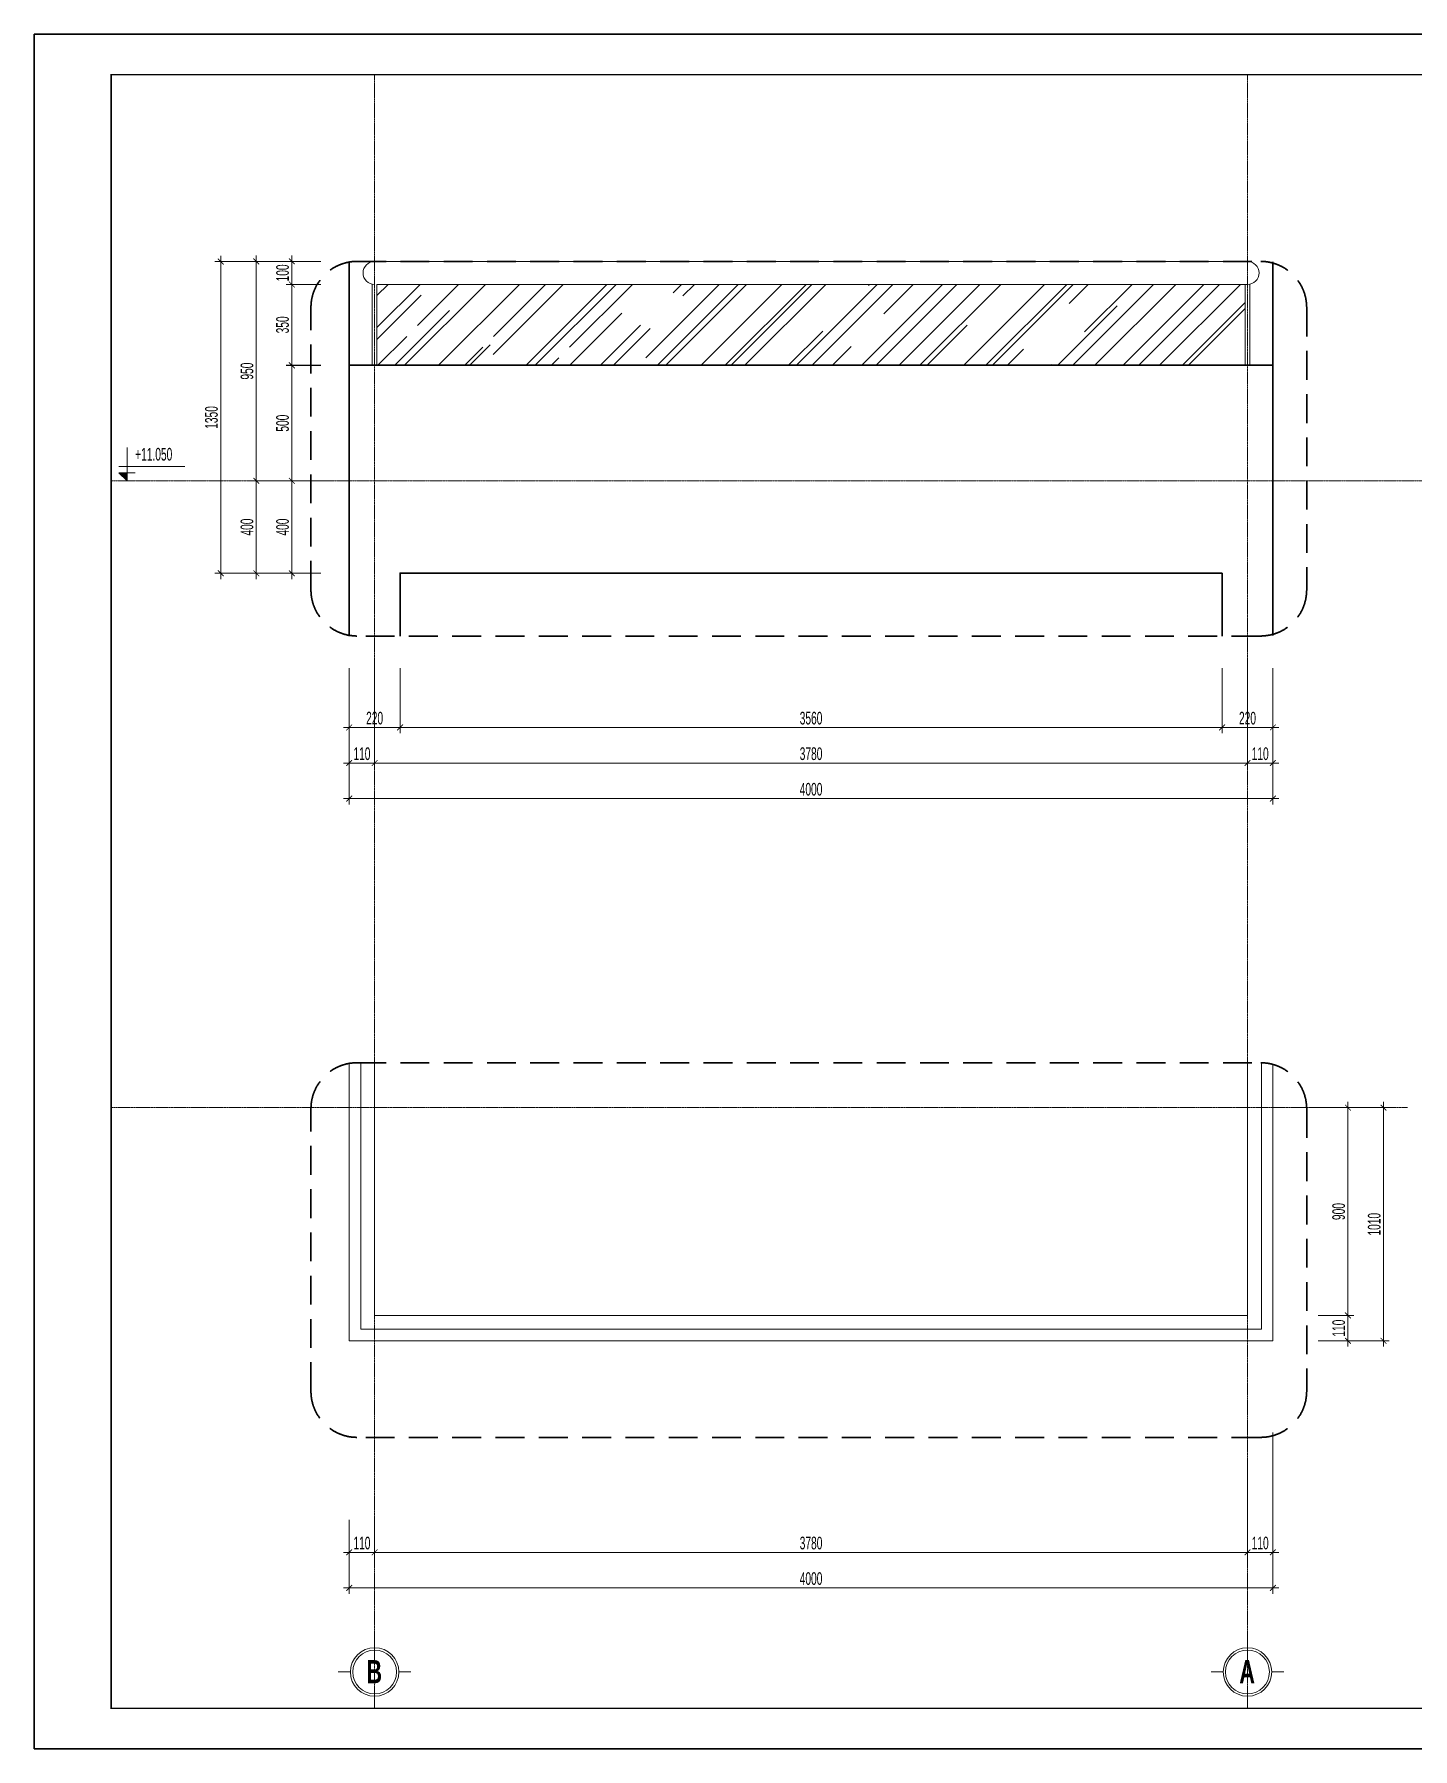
# Model space of a CAD drawing. Header units: millimetres. Extents: x 1336014 to 2939047, y -333549 to -60566.
# Drawn here: x 1371166 to 1377135, y -178396 to -170971 of the extents above; entities that cross this region are included whole.
import ezdxf
from ezdxf.enums import TextEntityAlignment as Align

# ---------------------------------------------------------------- set-up
doc = ezdxf.new("R2010")
doc.units = ezdxf.units.MM
doc.header["$MEASUREMENT"] = 0
doc.linetypes.add('$1$HIDDEN', pattern=[0.375, 0.25, -0.125])
doc.linetypes.add('CENTER2', pattern=[1.125, 0.75, -0.125, 0.125, -0.125])
for name, color, linetype, lineweight in [('01.Cut', 255, 'Continuous', 35), ('02.Thay', 145, 'Continuous', 15), ('05.Text', 253, 'Continuous', 18), ('08.Dim', 156, 'Continuous', 15), ('10.truc', 250, 'CENTER2', 20), ('11.Khung bo', 32, 'Continuous', 50), ('12.Khung', 36, 'Continuous', 25), ('CA.thay 145', 145, 'Continuous', 18), ('DIM', 252, 'Continuous', 20)]:
    doc.layers.add(name, color=color, linetype=linetype, lineweight=lineweight)
doc.layers.add('text', color=7, linetype='Continuous')
doc.layers.add('Tpl_Bound', color=1, linetype='Continuous', plot=False)
doc.styles.add('AVANTHB', font='')
doc.styles.add('TT5_Text Dim', font='hoatbif.shx', dxfattribs={"width": 0.6})
doc.styles.get('AVANTHB').set_extended_font_data('.VnAvantH', bold=True)
doc.dimstyles.new('TT5_Dim 1-25', dxfattribs={"dimscale": 25, "dimtxt": 2.2, "dimasz": 1, "dimexe": 1, "dimexo": 0, "dimgap": 0.5, "dimtad": 1, "dimdec": 0, "dimzin": 0, "dimdsep": 46, "dimtxsty": 'TT5_Text Dim', "dimblk": 'ARCHTICK', "dimcen": 0, "dimdle": 1, "dimclrd": 256, "dimclre": 256, "dimclrt": 1, "dimadec": 0, "dimazin": 0, "dimtfac": 0.015, "dimtdec": 0, "dimtix": 1, "dimtmove": 2, "dimatfit": 3, "dimldrblk": 'DOT', "dimfxl": 1, "dimtolj": 1, "dimtzin": 0, "dimlwd": -1, "dimlwe": -1, "dimarcsym": 1})

# ---------------------------------------------------------------- blocks, each defined once
blk = doc.blocks.new('100')
at = {"layer": '11.Khung bo', "const_width": 26.7}
blk.add_lwpolyline([(1860913, -945240), (1860913, -916940), (1896063, -916940), (1896063, -945240)], close=True, dxfattribs=at)
blk.add_lwpolyline([(1860913, -945240), (1860913, -916940), (1896063, -916940), (1896063, -945240)], close=True, dxfattribs=at)
blk.add_lwpolyline([(1860913, -945240), (1860913, -916940), (1896063, -916940), (1896063, -945240)], close=True, dxfattribs=at)
at = {"layer": '12.Khung'}
blk.add_lwpolyline([(1901579, -945940), (1901579, -916240), (1859580, -916240), (1859580, -945940)], close=True, dxfattribs=at)
blk.add_lwpolyline([(1901579, -945940), (1901579, -916240), (1859580, -916240), (1859580, -945940)], close=True, dxfattribs=at)
blk.add_lwpolyline([(1901579, -945940), (1901579, -916240), (1859580, -916240), (1859580, -945940)], close=True, dxfattribs=at)
blk = doc.blocks.new('_ARCHTICK')
at = {"const_width": 0.15}
blk.add_lwpolyline([(-0.5, -0.5), (0.5, 0.5)], dxfattribs=at)
blk = doc.blocks.new('*D176')
at = {"layer": '08.Dim', "transparency": 16777216}
for p, q in [((1372529.8, -177404), (1372529.8, -177570.5)), ((1372639.8, -177404), (1372639.8, -177570.5)), ((1372504.8, -177545.5), (1372664.8, -177545.5))]:
    blk.add_line(p, q, dxfattribs=at)
at = {"layer": 'Defpoints', "color": 0, "transparency": 16777216}
for p in [(1372529.8, -177404), (1372639.8, -177404), (1372639.8, -177545.5)]:
    blk.add_point(p, dxfattribs=at)
at = {"layer": '08.Dim', "transparency": 16777216, "xscale": 25, "yscale": 25, "zscale": 25, "rotation": 180}
blk.add_blockref('_ARCHTICK', (1372529.8, -177545.5), dxfattribs=at)
at = {"layer": '08.Dim', "transparency": 16777216, "xscale": 25, "yscale": 25, "zscale": 25}
blk.add_blockref('_ARCHTICK', (1372639.8, -177545.5), dxfattribs=at)
at = {"layer": '08.Dim', "color": 1, "transparency": 16777216, "insert": (1372584.8, -177505.5), "char_height": 55, "attachment_point": 5, "style": 'TT5_Text Dim'}
blk.add_mtext('\\A1;110', dxfattribs=at)
blk = doc.blocks.new('_DOT')
blk.add_line((-0.5, 0), (-1, 0))
at = {"const_width": 0.5}
blk.add_lwpolyline([(-0.25, 0, 1), (0.25, 0, 1)], format="xyb", close=True, dxfattribs=at)
blk = doc.blocks.new('*D177')
at = {"layer": '08.Dim', "transparency": 16777216}
for p, q in [((1372639.8, -177404), (1372639.8, -177570.5)), ((1376419.8, -177404), (1376419.8, -177570.5)), ((1372614.8, -177545.5), (1376444.8, -177545.5))]:
    blk.add_line(p, q, dxfattribs=at)
at = {"layer": 'Defpoints', "color": 0, "transparency": 16777216}
for p in [(1372639.8, -177404), (1376419.8, -177404), (1376419.8, -177545.5)]:
    blk.add_point(p, dxfattribs=at)
at = {"layer": '08.Dim', "transparency": 16777216, "xscale": 25, "yscale": 25, "zscale": 25, "rotation": 180}
blk.add_blockref('_ARCHTICK', (1372639.8, -177545.5), dxfattribs=at)
at = {"layer": '08.Dim', "transparency": 16777216, "xscale": 25, "yscale": 25, "zscale": 25}
blk.add_blockref('_ARCHTICK', (1376419.8, -177545.5), dxfattribs=at)
at = {"layer": '08.Dim', "color": 1, "transparency": 16777216, "insert": (1374529.8, -177505.5), "char_height": 55, "attachment_point": 5, "style": 'TT5_Text Dim'}
blk.add_mtext('\\A1;3780', dxfattribs=at)
blk = doc.blocks.new('*D178')
at = {"layer": '08.Dim', "transparency": 16777216}
for p, q in [((1376529.8, -177026.5), (1376529.8, -177570.5)), ((1376419.8, -177193.5), (1376419.8, -177570.5)), ((1376394.8, -177545.5), (1376554.8, -177545.5))]:
    blk.add_line(p, q, dxfattribs=at)
at = {"layer": 'Defpoints', "color": 0, "transparency": 16777216}
for p in [(1376529.8, -177026.5), (1376419.8, -177193.5), (1376529.8, -177545.5)]:
    blk.add_point(p, dxfattribs=at)
at = {"layer": '08.Dim', "transparency": 16777216, "xscale": 25, "yscale": 25, "zscale": 25, "rotation": 180}
blk.add_blockref('_ARCHTICK', (1376419.8, -177545.5), dxfattribs=at)
at = {"layer": '08.Dim', "transparency": 16777216, "xscale": 25, "yscale": 25, "zscale": 25}
blk.add_blockref('_ARCHTICK', (1376529.8, -177545.5), dxfattribs=at)
at = {"layer": '08.Dim', "color": 1, "transparency": 16777216, "insert": (1376474.8, -177505.5), "char_height": 55, "attachment_point": 5, "style": 'TT5_Text Dim'}
blk.add_mtext('\\A1;110', dxfattribs=at)
blk = doc.blocks.new('*D179')
at = {"layer": '08.Dim', "transparency": 16777216}
for p, q in [((1372529.8, -177404), (1372529.8, -177724.5)), ((1376529.8, -177404), (1376529.8, -177724.5)), ((1372504.8, -177699.5), (1376554.8, -177699.5))]:
    blk.add_line(p, q, dxfattribs=at)
at = {"layer": 'Defpoints', "color": 0, "transparency": 16777216}
for p in [(1372529.8, -177404), (1376529.8, -177404), (1376529.8, -177699.5)]:
    blk.add_point(p, dxfattribs=at)
at = {"layer": '08.Dim', "transparency": 16777216, "xscale": 25, "yscale": 25, "zscale": 25, "rotation": 180}
blk.add_blockref('_ARCHTICK', (1372529.8, -177699.5), dxfattribs=at)
at = {"layer": '08.Dim', "transparency": 16777216, "xscale": 25, "yscale": 25, "zscale": 25}
blk.add_blockref('_ARCHTICK', (1376529.8, -177699.5), dxfattribs=at)
at = {"layer": '08.Dim', "color": 1, "transparency": 16777216, "insert": (1374529.8, -177659.5), "char_height": 55, "attachment_point": 5, "style": 'TT5_Text Dim'}
blk.add_mtext('\\A1;4000', dxfattribs=at)
blk = doc.blocks.new('DANHTRUC')
for p, q in [((980383, -947347), (980383, -947137)), ((979963, -947767), (979753, -947767)), ((980803, -947767), (981013, -947767)), ((980383, -948187), (980383, -948397))]:
    blk.add_line(p, q)
for radius in [420, 380]:
    blk.add_circle((980383, -947767), radius)
blk = doc.blocks.new('*D180')
at = {"layer": '08.Dim', "transparency": 16777216}
for p, q in [((1376726.3, -176519.5), (1376879.8, -176519.5)), ((1376854.8, -176654.5), (1376854.8, -176494.5)), ((1376726.3, -176629.5), (1376879.8, -176629.5))]:
    blk.add_line(p, q, dxfattribs=at)
at = {"layer": 'Defpoints', "color": 0, "transparency": 16777216}
for p in [(1376726.3, -176519.5), (1376854.8, -176519.5), (1376726.3, -176629.5)]:
    blk.add_point(p, dxfattribs=at)
at = {"layer": '08.Dim', "transparency": 16777216, "xscale": 25, "yscale": 25, "zscale": 25}
for p, rotation in [((1376854.8, -176519.5), 90), ((1376854.8, -176629.5), 270)]:
    blk.add_blockref('_ARCHTICK', p, dxfattribs=dict(at, rotation=rotation))
at = {"layer": '08.Dim', "color": 1, "transparency": 16777216, "insert": (1376814.8, -176574.5), "char_height": 55, "attachment_point": 5, "rotation": 90, "style": 'TT5_Text Dim'}
blk.add_mtext('\\A1;110', dxfattribs=at)
blk = doc.blocks.new('*D181')
at = {"layer": '08.Dim', "transparency": 16777216}
for p, q in [((1376854.8, -176544.5), (1376854.8, -175594.5)), ((1376726.3, -175619.5), (1376879.8, -175619.5)), ((1376726.3, -176519.5), (1376879.8, -176519.5))]:
    blk.add_line(p, q, dxfattribs=at)
at = {"layer": 'Defpoints', "color": 0, "transparency": 16777216}
for p in [(1376726.3, -175619.5), (1376854.8, -175619.5), (1376726.3, -176519.5)]:
    blk.add_point(p, dxfattribs=at)
at = {"layer": '08.Dim', "transparency": 16777216, "xscale": 25, "yscale": 25, "zscale": 25}
for p, rotation in [((1376854.8, -175619.5), 90), ((1376854.8, -176519.5), 270)]:
    blk.add_blockref('_ARCHTICK', p, dxfattribs=dict(at, rotation=rotation))
at = {"layer": '08.Dim', "color": 1, "transparency": 16777216, "insert": (1376814.8, -176069.5), "char_height": 55, "attachment_point": 5, "rotation": 90, "style": 'TT5_Text Dim'}
blk.add_mtext('\\A1;900', dxfattribs=at)
blk = doc.blocks.new('*D182')
at = {"layer": '08.Dim', "transparency": 16777216}
for p, q in [((1377008.8, -175594.5), (1377008.8, -176654.5)), ((1376726.3, -175619.5), (1377033.8, -175619.5)), ((1376726.3, -176629.5), (1377033.8, -176629.5))]:
    blk.add_line(p, q, dxfattribs=at)
at = {"layer": 'Defpoints', "color": 0, "transparency": 16777216}
for p in [(1376726.3, -175619.5), (1376726.3, -176629.5), (1377008.8, -176629.5)]:
    blk.add_point(p, dxfattribs=at)
at = {"layer": '08.Dim', "transparency": 16777216, "xscale": 25, "yscale": 25, "zscale": 25}
for p, rotation in [((1377008.8, -175619.5), 90), ((1377008.8, -176629.5), 270)]:
    blk.add_blockref('_ARCHTICK', p, dxfattribs=dict(at, rotation=rotation))
at = {"layer": '08.Dim', "color": 1, "transparency": 16777216, "insert": (1376968.8, -176124.5), "char_height": 55, "attachment_point": 5, "rotation": 90, "style": 'TT5_Text Dim'}
blk.add_mtext('\\A1;1010', dxfattribs=at)
blk = doc.blocks.new('*D183')
at = {"layer": '08.Dim', "transparency": 16777216}
for p, q in [((1372406.3, -172905), (1372256.3, -172905)), ((1372281.3, -173330.4), (1372281.3, -172880)), ((1372406.3, -173305.4), (1372256.3, -173305.4))]:
    blk.add_line(p, q, dxfattribs=at)
at = {"layer": 'Defpoints', "color": 0, "transparency": 16777216}
for p in [(1372281.3, -172905), (1372406.3, -172905), (1372406.3, -173305.4)]:
    blk.add_point(p, dxfattribs=at)
at = {"layer": '08.Dim', "transparency": 16777216, "xscale": 25, "yscale": 25, "zscale": 25}
for p, rotation in [((1372281.3, -172905), 90), ((1372281.3, -173305.4), 270)]:
    blk.add_blockref('_ARCHTICK', p, dxfattribs=dict(at, rotation=rotation))
at = {"layer": '08.Dim', "color": 1, "transparency": 16777216, "insert": (1372241.3, -173105.2), "char_height": 55, "attachment_point": 5, "rotation": 90, "style": 'TT5_Text Dim'}
blk.add_mtext('\\A1;400', dxfattribs=at)
blk = doc.blocks.new('A$C4E7C6F34')
at = {"layer": 'DIM'}
blk.add_hatch(color=256, dxfattribs=at).paths.add_polyline_path([(-38, 0), (-38, 138), (-178, 138)])
for p, q in [((-38, 576), (-38, 0)), ((964, 248), (-178, 248)), ((-178, 138), (101, 138)), ((-178, 138), (-38, 0)), ((-178, 0), (101, 0))]:
    blk.add_line(p, q, dxfattribs=at)
at = {"layer": 'text', "style": 'TT5_Text Dim', "flags": 8}
blk.add_attdef('%%P0.000', text='', height=220, dxfattribs=at).set_placement((102, 461), align=Align.MIDDLE_LEFT)
blk = doc.blocks.new('*D184')
at = {"layer": '08.Dim', "transparency": 16777216}
for p, q in [((1372406.3, -172405.4), (1372256.3, -172405.4)), ((1372281.3, -172930), (1372281.3, -172380.4)), ((1372406.3, -172905), (1372256.3, -172905))]:
    blk.add_line(p, q, dxfattribs=at)
at = {"layer": 'Defpoints', "color": 0, "transparency": 16777216}
for p in [(1372281.3, -172405.4), (1372406.3, -172405.4), (1372406.3, -172905)]:
    blk.add_point(p, dxfattribs=at)
at = {"layer": '08.Dim', "transparency": 16777216, "xscale": 25, "yscale": 25, "zscale": 25}
for p, rotation in [((1372281.3, -172405.4), 90), ((1372281.3, -172905), 270)]:
    blk.add_blockref('_ARCHTICK', p, dxfattribs=dict(at, rotation=rotation))
at = {"layer": '08.Dim', "color": 1, "transparency": 16777216, "insert": (1372241.3, -172655.2), "char_height": 55, "attachment_point": 5, "rotation": 90, "style": 'TT5_Text Dim'}
blk.add_mtext('\\A1;500', dxfattribs=at)
blk = doc.blocks.new('*D185')
at = {"layer": '08.Dim', "transparency": 16777216}
for p, q in [((1372281.3, -172429.4), (1372281.3, -172029.5)), ((1372406.3, -172054.5), (1372256.3, -172054.5)), ((1372406.3, -172404.4), (1372256.3, -172404.4))]:
    blk.add_line(p, q, dxfattribs=at)
at = {"layer": 'Defpoints', "color": 0, "transparency": 16777216}
for p in [(1372281.3, -172054.5), (1372406.3, -172054.5), (1372406.3, -172404.4)]:
    blk.add_point(p, dxfattribs=at)
at = {"layer": '08.Dim', "transparency": 16777216, "xscale": 25, "yscale": 25, "zscale": 25}
for p, rotation in [((1372281.3, -172054.5), 90), ((1372281.3, -172404.4), 270)]:
    blk.add_blockref('_ARCHTICK', p, dxfattribs=dict(at, rotation=rotation))
at = {"layer": '08.Dim', "color": 1, "transparency": 16777216, "insert": (1372241.3, -172229.4), "char_height": 55, "attachment_point": 5, "rotation": 90, "style": 'TT5_Text Dim'}
blk.add_mtext('\\A1;350', dxfattribs=at)
blk = doc.blocks.new('*D186')
at = {"layer": '08.Dim', "transparency": 16777216}
for p, q in [((1372406.3, -171954.5), (1372256.3, -171954.5)), ((1372281.3, -171954.5), (1372281.3, -171929.5)), ((1372281.3, -172054.5), (1372281.3, -171954.5)), ((1372406.3, -172054.5), (1372256.3, -172054.5)), ((1372281.3, -172054.5), (1372281.3, -172079.5))]:
    blk.add_line(p, q, dxfattribs=at)
at = {"layer": 'Defpoints', "color": 0, "transparency": 16777216}
for p in [(1372281.3, -171954.5), (1372406.3, -171954.5), (1372406.3, -172054.5)]:
    blk.add_point(p, dxfattribs=at)
at = {"layer": '08.Dim', "transparency": 16777216, "xscale": 25, "yscale": 25, "zscale": 25}
for p, rotation in [((1372281.3, -171954.5), 270), ((1372281.3, -172054.5), 90)]:
    blk.add_blockref('_ARCHTICK', p, dxfattribs=dict(at, rotation=rotation))
at = {"layer": '08.Dim', "color": 1, "transparency": 16777216, "insert": (1372241.3, -172004.5), "char_height": 55, "attachment_point": 5, "rotation": 90, "style": 'TT5_Text Dim'}
blk.add_mtext('\\A1;100', dxfattribs=at)
blk = doc.blocks.new('*D187')
at = {"layer": '08.Dim', "transparency": 16777216}
for p, q in [((1372406.3, -171954.5), (1372102.3, -171954.5)), ((1372127.3, -171929.5), (1372127.3, -172930)), ((1372406.3, -172905), (1372102.3, -172905))]:
    blk.add_line(p, q, dxfattribs=at)
at = {"layer": 'Defpoints', "color": 0, "transparency": 16777216}
for p in [(1372406.3, -171954.5), (1372127.3, -172905), (1372406.3, -172905)]:
    blk.add_point(p, dxfattribs=at)
at = {"layer": '08.Dim', "transparency": 16777216, "xscale": 25, "yscale": 25, "zscale": 25}
for p, rotation in [((1372127.3, -171954.5), 90), ((1372127.3, -172905), 270)]:
    blk.add_blockref('_ARCHTICK', p, dxfattribs=dict(at, rotation=rotation))
at = {"layer": '08.Dim', "color": 1, "transparency": 16777216, "insert": (1372087.3, -172429.7), "char_height": 55, "attachment_point": 5, "rotation": 90, "style": 'TT5_Text Dim'}
blk.add_mtext('\\A1;950', dxfattribs=at)
blk = doc.blocks.new('*D188')
at = {"layer": '08.Dim', "transparency": 16777216}
for p, q in [((1372406.3, -172905), (1372102.3, -172905)), ((1372127.3, -172880), (1372127.3, -173330.4)), ((1372406.3, -173305.4), (1372102.3, -173305.4))]:
    blk.add_line(p, q, dxfattribs=at)
at = {"layer": 'Defpoints', "color": 0, "transparency": 16777216}
for p in [(1372406.3, -172905), (1372127.3, -173305.4), (1372406.3, -173305.4)]:
    blk.add_point(p, dxfattribs=at)
at = {"layer": '08.Dim', "transparency": 16777216, "xscale": 25, "yscale": 25, "zscale": 25}
for p, rotation in [((1372127.3, -172905), 90), ((1372127.3, -173305.4), 270)]:
    blk.add_blockref('_ARCHTICK', p, dxfattribs=dict(at, rotation=rotation))
at = {"layer": '08.Dim', "color": 1, "transparency": 16777216, "insert": (1372087.3, -173105.2), "char_height": 55, "attachment_point": 5, "rotation": 90, "style": 'TT5_Text Dim'}
blk.add_mtext('\\A1;400', dxfattribs=at)
blk = doc.blocks.new('*D189')
at = {"layer": '08.Dim', "transparency": 16777216}
for p, q in [((1372406.3, -171955.5), (1371948.3, -171955.5)), ((1371973.3, -171930.5), (1371973.3, -173330.4)), ((1372406.3, -173305.4), (1371948.3, -173305.4))]:
    blk.add_line(p, q, dxfattribs=at)
at = {"layer": 'Defpoints', "color": 0, "transparency": 16777216}
for p in [(1372406.3, -171955.5), (1371973.3, -173305.4), (1372406.3, -173305.4)]:
    blk.add_point(p, dxfattribs=at)
at = {"layer": '08.Dim', "transparency": 16777216, "xscale": 25, "yscale": 25, "zscale": 25}
for p, rotation in [((1371973.3, -171955.5), 90), ((1371973.3, -173305.4), 270)]:
    blk.add_blockref('_ARCHTICK', p, dxfattribs=dict(at, rotation=rotation))
at = {"layer": '08.Dim', "color": 1, "transparency": 16777216, "insert": (1371933.3, -172630.5), "char_height": 55, "attachment_point": 5, "rotation": 90, "style": 'TT5_Text Dim'}
blk.add_mtext('\\A1;1350', dxfattribs=at)
blk = doc.blocks.new('*D190')
at = {"layer": '08.Dim', "transparency": 16777216}
for p, q in [((1372529.8, -173716.5), (1372529.8, -173998)), ((1372749.8, -173716.5), (1372749.8, -173998)), ((1372504.8, -173973), (1372774.8, -173973))]:
    blk.add_line(p, q, dxfattribs=at)
at = {"layer": 'Defpoints', "color": 0, "transparency": 16777216}
for p in [(1372529.8, -173716.5), (1372749.8, -173716.5), (1372749.8, -173973)]:
    blk.add_point(p, dxfattribs=at)
at = {"layer": '08.Dim', "transparency": 16777216, "xscale": 25, "yscale": 25, "zscale": 25, "rotation": 180}
blk.add_blockref('_ARCHTICK', (1372529.8, -173973), dxfattribs=at)
at = {"layer": '08.Dim', "transparency": 16777216, "xscale": 25, "yscale": 25, "zscale": 25}
blk.add_blockref('_ARCHTICK', (1372749.8, -173973), dxfattribs=at)
at = {"layer": '08.Dim', "color": 1, "transparency": 16777216, "insert": (1372639.8, -173933), "char_height": 55, "attachment_point": 5, "style": 'TT5_Text Dim'}
blk.add_mtext('\\A1;220', dxfattribs=at)
blk = doc.blocks.new('*D191')
at = {"layer": '08.Dim', "transparency": 16777216}
for p, q in [((1372749.8, -173716.5), (1372749.8, -173998)), ((1376309.8, -173716.5), (1376309.8, -173998)), ((1372724.8, -173973), (1376334.8, -173973))]:
    blk.add_line(p, q, dxfattribs=at)
at = {"layer": 'Defpoints', "color": 0, "transparency": 16777216}
for p in [(1372749.8, -173716.5), (1376309.8, -173716.5), (1376309.8, -173973)]:
    blk.add_point(p, dxfattribs=at)
at = {"layer": '08.Dim', "transparency": 16777216, "xscale": 25, "yscale": 25, "zscale": 25, "rotation": 180}
blk.add_blockref('_ARCHTICK', (1372749.8, -173973), dxfattribs=at)
at = {"layer": '08.Dim', "transparency": 16777216, "xscale": 25, "yscale": 25, "zscale": 25}
blk.add_blockref('_ARCHTICK', (1376309.8, -173973), dxfattribs=at)
at = {"layer": '08.Dim', "color": 1, "transparency": 16777216, "insert": (1374529.8, -173933), "char_height": 55, "attachment_point": 5, "style": 'TT5_Text Dim'}
blk.add_mtext('\\A1;3560', dxfattribs=at)
blk = doc.blocks.new('*D192')
at = {"layer": '08.Dim', "transparency": 16777216}
for p, q in [((1376309.8, -173716.5), (1376309.8, -173998)), ((1376529.8, -173716.5), (1376529.8, -173998)), ((1376284.8, -173973), (1376554.8, -173973))]:
    blk.add_line(p, q, dxfattribs=at)
at = {"layer": 'Defpoints', "color": 0, "transparency": 16777216}
for p in [(1376309.8, -173716.5), (1376529.8, -173716.5), (1376529.8, -173973)]:
    blk.add_point(p, dxfattribs=at)
at = {"layer": '08.Dim', "transparency": 16777216, "xscale": 25, "yscale": 25, "zscale": 25, "rotation": 180}
blk.add_blockref('_ARCHTICK', (1376309.8, -173973), dxfattribs=at)
at = {"layer": '08.Dim', "transparency": 16777216, "xscale": 25, "yscale": 25, "zscale": 25}
blk.add_blockref('_ARCHTICK', (1376529.8, -173973), dxfattribs=at)
at = {"layer": '08.Dim', "color": 1, "transparency": 16777216, "insert": (1376419.8, -173933), "char_height": 55, "attachment_point": 5, "style": 'TT5_Text Dim'}
blk.add_mtext('\\A1;220', dxfattribs=at)
blk = doc.blocks.new('*D193')
at = {"layer": '08.Dim', "transparency": 16777216}
for p, q in [((1372529.8, -173716.5), (1372529.8, -174152)), ((1372639.8, -173716.5), (1372639.8, -174152)), ((1372504.8, -174127), (1372664.8, -174127))]:
    blk.add_line(p, q, dxfattribs=at)
at = {"layer": 'Defpoints', "color": 0, "transparency": 16777216}
for p in [(1372529.8, -173716.5), (1372639.8, -173716.5), (1372639.8, -174127)]:
    blk.add_point(p, dxfattribs=at)
at = {"layer": '08.Dim', "transparency": 16777216, "xscale": 25, "yscale": 25, "zscale": 25, "rotation": 180}
blk.add_blockref('_ARCHTICK', (1372529.8, -174127), dxfattribs=at)
at = {"layer": '08.Dim', "transparency": 16777216, "xscale": 25, "yscale": 25, "zscale": 25}
blk.add_blockref('_ARCHTICK', (1372639.8, -174127), dxfattribs=at)
at = {"layer": '08.Dim', "color": 1, "transparency": 16777216, "insert": (1372584.8, -174087), "char_height": 55, "attachment_point": 5, "style": 'TT5_Text Dim'}
blk.add_mtext('\\A1;110', dxfattribs=at)
blk = doc.blocks.new('*D194')
at = {"layer": '08.Dim', "transparency": 16777216}
for p, q in [((1372639.8, -173762), (1372639.8, -174152)), ((1376419.8, -173830), (1376419.8, -174152)), ((1372614.8, -174127), (1376444.8, -174127))]:
    blk.add_line(p, q, dxfattribs=at)
at = {"layer": 'Defpoints', "color": 0, "transparency": 16777216}
for p in [(1372639.8, -173762), (1376419.8, -173830), (1376419.8, -174127)]:
    blk.add_point(p, dxfattribs=at)
at = {"layer": '08.Dim', "transparency": 16777216, "xscale": 25, "yscale": 25, "zscale": 25, "rotation": 180}
blk.add_blockref('_ARCHTICK', (1372639.8, -174127), dxfattribs=at)
at = {"layer": '08.Dim', "transparency": 16777216, "xscale": 25, "yscale": 25, "zscale": 25}
blk.add_blockref('_ARCHTICK', (1376419.8, -174127), dxfattribs=at)
at = {"layer": '08.Dim', "color": 1, "transparency": 16777216, "insert": (1374529.8, -174087), "char_height": 55, "attachment_point": 5, "style": 'TT5_Text Dim'}
blk.add_mtext('\\A1;3780', dxfattribs=at)
blk = doc.blocks.new('*D195')
at = {"layer": '08.Dim', "transparency": 16777216}
for p, q in [((1376419.8, -173716.5), (1376419.8, -174152)), ((1376529.8, -173716.5), (1376529.8, -174152)), ((1376394.8, -174127), (1376554.8, -174127))]:
    blk.add_line(p, q, dxfattribs=at)
at = {"layer": 'Defpoints', "color": 0, "transparency": 16777216}
for p in [(1376419.8, -173716.5), (1376529.8, -173716.5), (1376529.8, -174127)]:
    blk.add_point(p, dxfattribs=at)
at = {"layer": '08.Dim', "transparency": 16777216, "xscale": 25, "yscale": 25, "zscale": 25, "rotation": 180}
blk.add_blockref('_ARCHTICK', (1376419.8, -174127), dxfattribs=at)
at = {"layer": '08.Dim', "transparency": 16777216, "xscale": 25, "yscale": 25, "zscale": 25}
blk.add_blockref('_ARCHTICK', (1376529.8, -174127), dxfattribs=at)
at = {"layer": '08.Dim', "color": 1, "transparency": 16777216, "insert": (1376474.8, -174087), "char_height": 55, "attachment_point": 5, "style": 'TT5_Text Dim'}
blk.add_mtext('\\A1;110', dxfattribs=at)
blk = doc.blocks.new('*D196')
at = {"layer": '08.Dim', "transparency": 16777216}
for p, q in [((1372529.8, -173762), (1372529.8, -174306)), ((1376529.8, -173762), (1376529.8, -174306)), ((1372504.8, -174281), (1376554.8, -174281))]:
    blk.add_line(p, q, dxfattribs=at)
at = {"layer": 'Defpoints', "color": 0, "transparency": 16777216}
for p in [(1372529.8, -173762), (1376529.8, -173762), (1376529.8, -174281)]:
    blk.add_point(p, dxfattribs=at)
at = {"layer": '08.Dim', "transparency": 16777216, "xscale": 25, "yscale": 25, "zscale": 25, "rotation": 180}
blk.add_blockref('_ARCHTICK', (1372529.8, -174281), dxfattribs=at)
at = {"layer": '08.Dim', "transparency": 16777216, "xscale": 25, "yscale": 25, "zscale": 25}
blk.add_blockref('_ARCHTICK', (1376529.8, -174281), dxfattribs=at)
at = {"layer": '08.Dim', "color": 1, "transparency": 16777216, "insert": (1374529.8, -174241), "char_height": 55, "attachment_point": 5, "style": 'TT5_Text Dim'}
blk.add_mtext('\\A1;4000', dxfattribs=at)

msp = doc.modelspace()

# ---------------------------------------------------------------- hatches: boundary and pattern name
at = {"layer": '02.Thay', "ltscale": 0.1}
h = msp.add_hatch(dxfattribs=at)
h.set_pattern_fill('AR-RROOF', color=256, scale=200, angle=45)
h.set_pattern_definition([(45, (423354.41, -191549.99), (169.705627, 452.54834), [3000, -400, 1000, -200]), (45, (423471.8, -191291.18), (-329.51176, 46.66905), [600, -66, 1200, -150]), (45, (423304.92, -191359.07), (640.638744, 830.143361), [1600, -280, 800, -200])])
h.paths.add_polyline_path([(1376409.8, -172054.5), (1372649.8, -172054.5), (1372649.8, -172404.4), (1376409.8, -172404.4)])

# ---------------------------------------------------------------- linework, layer by layer
at = {"layer": '01.Cut', "color": 6, "linetype": '$1$HIDDEN', "ltscale": 500}
for points in [[(1372564.1, -171954.5), (1376476.1, -171954.5, -0.414214), (1376676.1, -172154.5), (1376676.1, -173377, -0.414214), (1376476.1, -173577), (1372564.1, -173577, -0.414214), (1372364.1, -173377), (1372364.1, -172154.5, -0.414214)], [(1372564.1, -175425), (1376476.1, -175425, -0.414214), (1376676.1, -175625), (1376676.1, -176847.5, -0.414214), (1376476.1, -177047.5), (1372564.1, -177047.5, -0.414214), (1372364.1, -176847.5), (1372364.1, -175625, -0.414214)]]:
    msp.add_lwpolyline(points, format="xyb", close=True, dxfattribs=at)
at = {"layer": '01.Cut'}
for points in [[(1376529.8, -171956.5), (1376529.8, -172404.4), (1372529.8, -172404.4), (1372529.8, -171954.5)], [(1372529.8, -173304.4), (1372529.8, -172404.4), (1376529.8, -172404.4), (1376529.8, -173304.4)], [(1372529.8, -173577), (1372529.8, -173304.4)], [(1372749.8, -173304.4), (1372749.8, -173304.4), (1372749.8, -173577)], [(1376309.8, -173304.4), (1372749.8, -173304.4)], [(1376309.8, -173577), (1376309.8, -173304.4)], [(1376529.8, -173304.4), (1376529.8, -173575)]]:
    msp.add_lwpolyline(points, dxfattribs=at)
at = {"layer": '02.Thay', "ltscale": 200}
for p, q in [((1372629.8, -172054.5), (1372629.8, -172404.4)), ((1376429.8, -172054.5), (1376429.8, -172404.4))]:
    msp.add_line(p, q, dxfattribs=at)
at = {"layer": '02.Thay'}
for p, q in [((1372649.8, -172404.4), (1372649.8, -172054.5)), ((1376299.8, -172054.1), (1376319.8, -172054.1)), ((1376409.8, -172404.4), (1376409.8, -172054.5))]:
    msp.add_line(p, q, dxfattribs=at)
at = {"layer": '02.Thay', "ltscale": 200}
for points in [[(1372639.8, -171954.5), (1376419.8, -171954.5)], [(1372649.8, -172054.5), (1376419.8, -172054.5)]]:
    msp.add_lwpolyline(points, dxfattribs=at)
at = {"layer": '02.Thay'}
for points in [[(1372529.8, -175427.9), (1372529.8, -176629.5), (1376529.8, -176629.5), (1376529.8, -175432.3)], [(1372579.8, -175425), (1372579.8, -176579.5), (1376479.8, -176579.5), (1376479.8, -175425)]]:
    msp.add_lwpolyline(points, dxfattribs=at)
at = {"layer": '02.Thay', "ltscale": 200}
for centre, start, end in [((1372639.8, -172004.5), 90, 270), ((1376419.8, -172004.5), 270, 90)]:
    msp.add_arc(centre, 50, start, end, dxfattribs=at)
at = {"layer": '10.truc'}
for p, q in [((1372639.8, -171146), (1372639.8, -178220.9)), ((1376419.8, -171146), (1376419.8, -178220.9)), ((1371499.3, -172905), (1380286.7, -172905)), ((1371499.3, -175619.5), (1377112.3, -175619.5))]:
    msp.add_line(p, q, dxfattribs=at)
at = {"layer": 'CA.thay 145'}
msp.add_lwpolyline([(1372639.8, -175425), (1372639.8, -176519.5), (1376419.8, -176519.5), (1376419.8, -175425)], dxfattribs=at)
at = {"layer": 'Tpl_Bound', "color": 1}
msp.add_lwpolyline([(1371166, -178395.9), (1371166, -170971), (1381665.9, -170971), (1381665.9, -178395.9)], close=True, dxfattribs=at)

# ---------------------------------------------------------------- block references
at = {"layer": '05.Text', "xscale": 0.25, "yscale": 0.25, "zscale": 0.25}
for name, p in [('100', (906271.1, 58089)), ('DANHTRUC', (1127544, 58878.2)), ('DANHTRUC', (1131324, 58878.2))]:
    msp.add_blockref(name, p, dxfattribs=at)
at = {"layer": '08.Dim'}
ref = msp.add_blockref('A$C4E7C6F34', (1371577.2, -172905), dxfattribs=dict(at, xscale=0.25, yscale=0.25, zscale=0.25))
ref.add_attrib('%%P0.000', '+11.050', dxfattribs={"layer": 'text', "height": 55, "style": 'TT5_Text Dim', "width": 0.6, "flags": 8}).set_placement((1371602.8, -172789.7), align=Align.MIDDLE_LEFT)

# ---------------------------------------------------------------- texts
at = {"layer": '05.Text', "style": 'AVANTHB', "width": 0.7}
for s, p in [('b', (1372604.4, -178112.3)), ('a', (1376384.4, -178112.3))]:
    msp.add_text(s, height=100, dxfattribs=at).set_placement(p)

# ---------------------------------------------------------------- dimensions: what is measured, and where the dimension line sits
at = {"layer": '08.Dim'}
for base, p1, p2, picture, middle in [((1371973.3, -173305.4), (1372406.3, -171955.5), (1372406.3, -173305.4), '*D189', (1371933.3, -172630.5)), ((1372127.309, -172904.9806), (1372406.309, -171954.4857), (1372406.309, -172904.9806), '*D187', (1372087.309, -172429.7331)), ((1372281.3, -171954.5), (1372406.3, -172054.5), (1372406.3, -171954.5), '*D186', (1372241.3, -172004.5)), ((1372281.3, -172054.5), (1372406.3, -172404.4), (1372406.3, -172054.5), '*D185', (1372241.3, -172229.4)), ((1372281.3, -172405.4), (1372406.3, -172905), (1372406.3, -172405.4), '*D184', (1372241.3, -172655.2)), ((1372127.3, -173305.4), (1372406.3, -172905), (1372406.3, -173305.4), '*D188', (1372087.3, -173105.2)), ((1372281.3, -172905), (1372406.3, -173305.4), (1372406.3, -172905), '*D183', (1372241.3, -173105.2)), ((1376854.8, -175619.5), (1376726.3, -176519.5), (1376726.3, -175619.5), '*D181', (1376814.8, -176069.5)), ((1377008.8, -176629.5), (1376726.3, -175619.5), (1376726.3, -176629.5), '*D182', (1376968.8, -176124.5)), ((1376854.8, -176519.5), (1376726.3, -176629.5), (1376726.3, -176519.5), '*D180', (1376814.8, -176574.5))]:
    dim = msp.add_linear_dim(base=base, p1=p1, p2=p2, angle=90, dimstyle='TT5_Dim 1-25', dxfattribs=at)
    dim.commit()
    dim.dimension.update_dxf_attribs({"geometry": picture, "text_midpoint": middle})
for base, p1, p2, picture, middle in [((1372749.8, -173973), (1372529.8, -173716.5), (1372749.8, -173716.5), '*D190', (1372639.8, -173933)), ((1372639.8, -174127), (1372529.8, -173716.5), (1372639.8, -173716.5), '*D193', (1372584.8, -174087)), ((1376309.8, -173973), (1372749.8, -173716.5), (1376309.8, -173716.5), '*D191', (1374529.8, -173933)), ((1376529.8, -173973), (1376309.8, -173716.5), (1376529.8, -173716.5), '*D192', (1376419.8, -173933)), ((1376529.8, -174127), (1376419.8, -173716.5), (1376529.8, -173716.5), '*D195', (1376474.8, -174087)), ((1376529.8, -174281), (1372529.8, -173762), (1376529.8, -173762), '*D196', (1374529.8, -174241)), ((1376419.8, -174127), (1372639.8, -173762), (1376419.8, -173830), '*D194', (1374529.8, -174087)), ((1376529.8, -177545.5), (1376419.8, -177193.5), (1376529.8, -177026.5), '*D178', (1376474.8, -177505.5)), ((1372639.8, -177545.5), (1372529.8, -177404), (1372639.8, -177404), '*D176', (1372584.8, -177505.5)), ((1376529.8, -177699.5), (1372529.8, -177404), (1376529.8, -177404), '*D179', (1374529.8, -177659.5)), ((1376419.8, -177545.5), (1372639.8, -177404), (1376419.8, -177404), '*D177', (1374529.8, -177505.5))]:
    dim = msp.add_linear_dim(base=base, p1=p1, p2=p2, dimstyle='TT5_Dim 1-25', dxfattribs=at)
    dim.commit()
    dim.dimension.update_dxf_attribs({"geometry": picture, "text_midpoint": middle})

doc.saveas('drawing.dxf')
